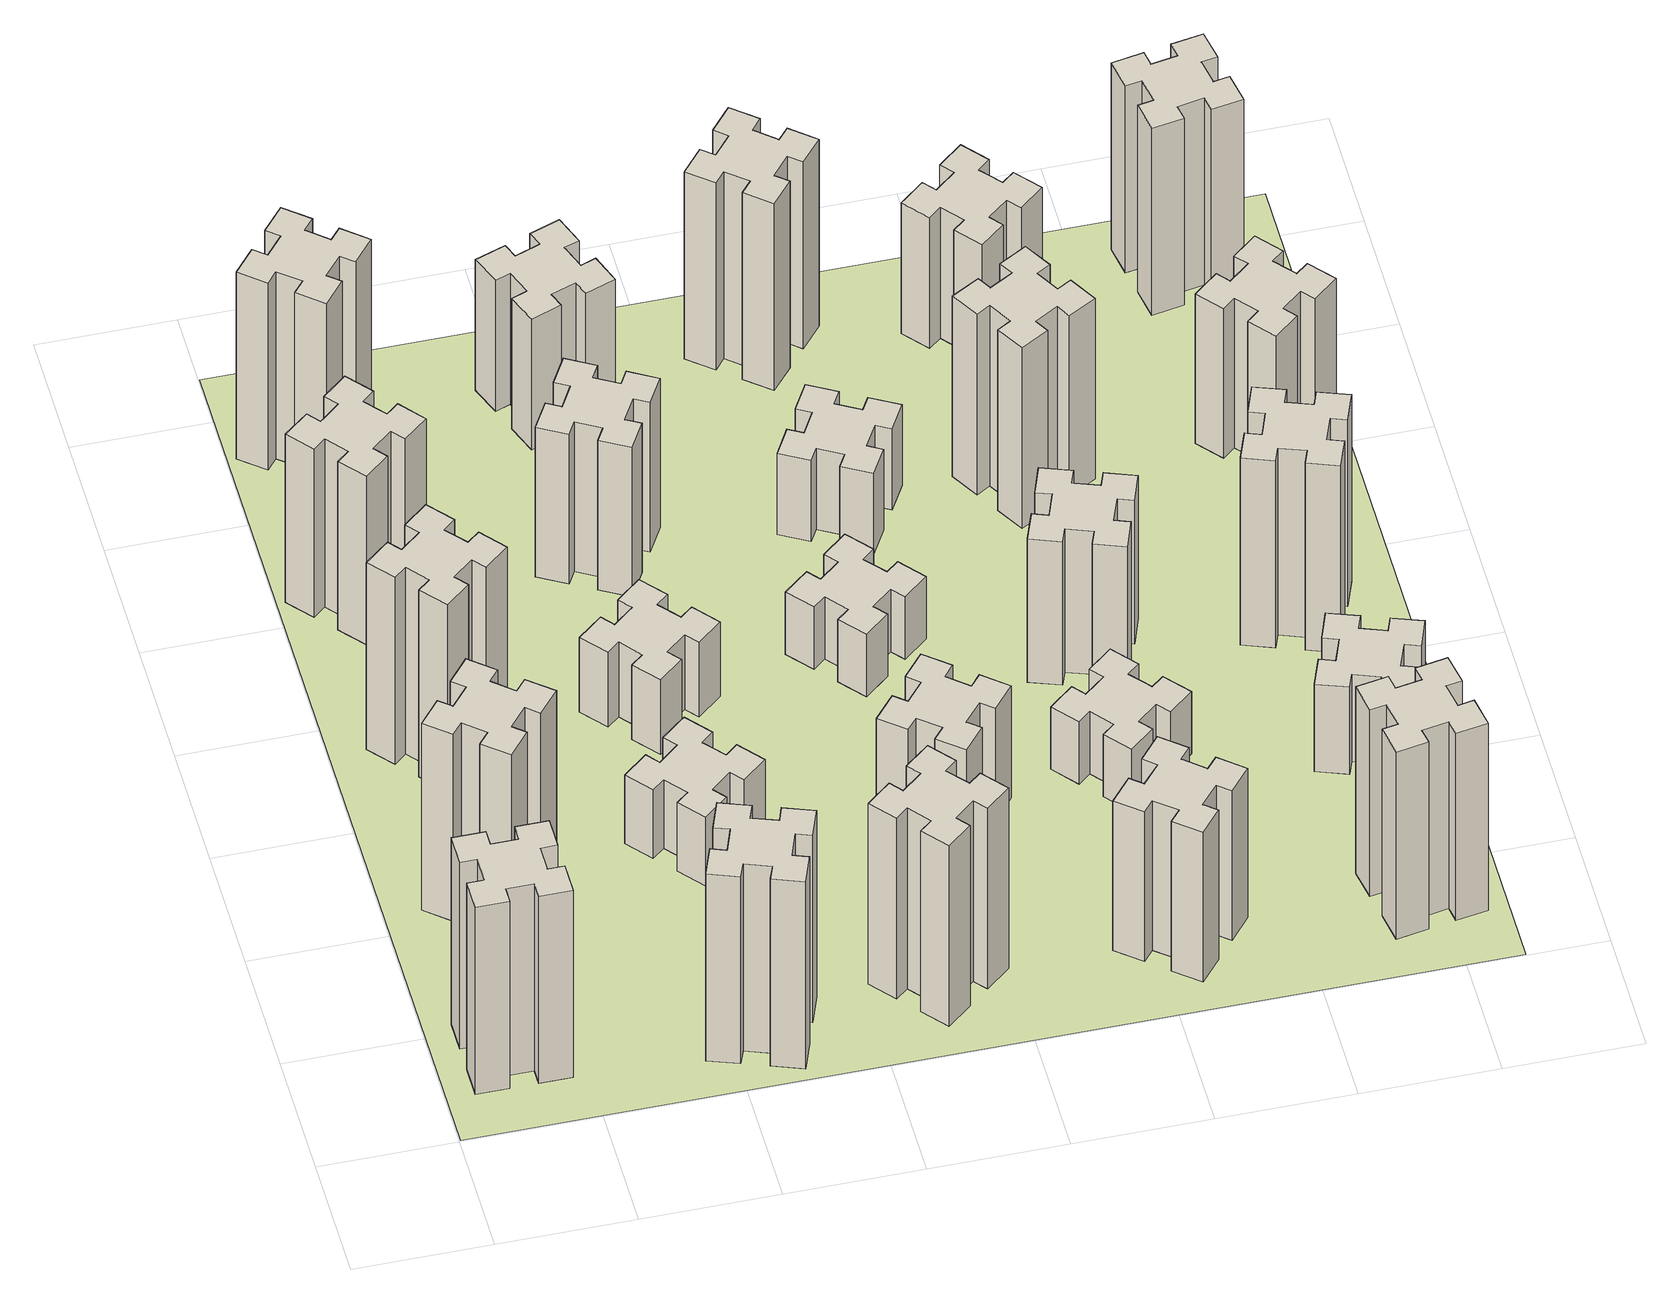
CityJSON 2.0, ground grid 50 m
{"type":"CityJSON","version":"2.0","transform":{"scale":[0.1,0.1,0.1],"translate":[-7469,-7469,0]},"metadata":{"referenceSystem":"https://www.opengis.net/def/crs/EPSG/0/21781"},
"CityObjects":{
"building1":{"type":"Building","attributes":{"class":"1000","function":"1000","usage":"1000","yearOfConstruction":2016,"roofType":"1000","measuredHeight":90,"storeysAboveGround":30,"storeysBelowGround":0},"geometry":[{"type":"Solid","lod":"1","boundaries":[[[[0,1,2,3,4,5,6,7,8,9,10,11,12,13,14,15,16,17,18,19]],[[17,16,20,21]],[[16,15,22,20]],[[15,14,23,22]],[[14,13,24,23]],[[13,12,25,24]],[[12,11,26,25]],[[11,10,27,26]],[[10,9,28,27]],[[9,8,29,28]],[[8,7,30,29]],[[7,6,31,30]],[[6,5,32,31]],[[5,4,33,32]],[[4,3,34,33]],[[3,2,35,34]],[[2,1,36,35]],[[1,0,37,36]],[[0,19,38,37]],[[19,18,39,38]],[[18,17,21,39]],[[24,25,26,27,28,29,30,31,32,33,34,35,36,37,38,39,21,20,22,23]]]]}]},
"building2":{"type":"Building","attributes":{"class":"1000","function":"1000","usage":"1000","yearOfConstruction":2016,"roofType":"1000","measuredHeight":90,"storeysAboveGround":30,"storeysBelowGround":0},"geometry":[{"type":"Solid","lod":"1","boundaries":[[[[40,41,42,43,44,45,46,47,48,49,50,51,52,53,54,55,56,57,58,59]],[[57,56,60,61]],[[56,55,62,60]],[[55,54,63,62]],[[54,53,64,63]],[[53,52,65,64]],[[52,51,66,65]],[[51,50,67,66]],[[50,49,68,67]],[[49,48,69,68]],[[48,47,70,69]],[[47,46,71,70]],[[46,45,72,71]],[[45,44,73,72]],[[44,43,74,73]],[[43,42,75,74]],[[42,41,76,75]],[[41,40,77,76]],[[40,59,78,77]],[[59,58,79,78]],[[58,57,61,79]],[[64,65,66,67,68,69,70,71,72,73,74,75,76,77,78,79,61,60,62,63]]]]}]},
"building3":{"type":"Building","attributes":{"class":"1000","function":"1000","usage":"1000","yearOfConstruction":2016,"roofType":"1000","measuredHeight":90,"storeysAboveGround":30,"storeysBelowGround":0},"geometry":[{"type":"Solid","lod":"1","boundaries":[[[[80,81,82,83,84,85,86,87,88,89,90,91,92,93,94,95,96,97,98,99]],[[97,96,100,101]],[[96,95,102,100]],[[95,94,103,102]],[[94,93,104,103]],[[93,92,105,104]],[[92,91,106,105]],[[91,90,107,106]],[[90,89,108,107]],[[89,88,109,108]],[[88,87,110,109]],[[87,86,111,110]],[[86,85,112,111]],[[85,84,113,112]],[[84,83,114,113]],[[83,82,115,114]],[[82,81,116,115]],[[81,80,117,116]],[[80,99,118,117]],[[99,98,119,118]],[[98,97,101,119]],[[104,105,106,107,108,109,110,111,112,113,114,115,116,117,118,119,101,100,102,103]]]]}]},
"building4":{"type":"Building","attributes":{"class":"1000","function":"1000","usage":"1000","yearOfConstruction":2016,"roofType":"1000","measuredHeight":81,"storeysAboveGround":30,"storeysBelowGround":0},"geometry":[{"type":"Solid","lod":"1","boundaries":[[[[120,121,122,123,124,125,126,127,128,129,130,131,132,133,134,135,136,137,138,139]],[[137,136,140,141]],[[136,135,142,140]],[[135,134,143,142]],[[134,133,144,143]],[[133,132,145,144]],[[132,131,146,145]],[[131,130,147,146]],[[130,129,148,147]],[[129,128,149,148]],[[128,127,150,149]],[[127,126,151,150]],[[126,125,152,151]],[[125,124,153,152]],[[124,123,154,153]],[[123,122,155,154]],[[122,121,156,155]],[[121,120,157,156]],[[120,139,158,157]],[[139,138,159,158]],[[138,137,141,159]],[[144,145,146,147,148,149,150,151,152,153,154,155,156,157,158,159,141,140,142,143]]]]}]},
"building5":{"type":"Building","attributes":{"class":"1000","function":"1000","usage":"1000","yearOfConstruction":2016,"roofType":"1000","measuredHeight":90,"storeysAboveGround":30,"storeysBelowGround":0},"geometry":[{"type":"Solid","lod":"1","boundaries":[[[[160,161,162,163,164,165,166,167,168,169,170,171,172,173,174,175,176,177,178,179]],[[177,176,180,181]],[[176,175,182,180]],[[175,174,183,182]],[[174,173,184,183]],[[173,172,185,184]],[[172,171,186,185]],[[171,170,187,186]],[[170,169,188,187]],[[169,168,189,188]],[[168,167,190,189]],[[167,166,191,190]],[[166,165,192,191]],[[165,164,193,192]],[[164,163,194,193]],[[163,162,195,194]],[[162,161,196,195]],[[161,160,197,196]],[[160,179,198,197]],[[179,178,199,198]],[[178,177,181,199]],[[184,185,186,187,188,189,190,191,192,193,194,195,196,197,198,199,181,180,182,183]]]]}]},
"building6":{"type":"Building","attributes":{"class":"1000","function":"1000","usage":"1000","yearOfConstruction":2016,"roofType":"1000","measuredHeight":90,"storeysAboveGround":30,"storeysBelowGround":0},"geometry":[{"type":"Solid","lod":"1","boundaries":[[[[200,201,202,203,204,205,206,207,208,209,210,211,212,213,214,215,216,217,218,219]],[[217,216,220,221]],[[216,215,222,220]],[[215,214,223,222]],[[214,213,224,223]],[[213,212,225,224]],[[212,211,226,225]],[[211,210,227,226]],[[210,209,228,227]],[[209,208,229,228]],[[208,207,230,229]],[[207,206,231,230]],[[206,205,232,231]],[[205,204,233,232]],[[204,203,234,233]],[[203,202,235,234]],[[202,201,236,235]],[[201,200,237,236]],[[200,219,238,237]],[[219,218,239,238]],[[218,217,221,239]],[[224,225,226,227,228,229,230,231,232,233,234,235,236,237,238,239,221,220,222,223]]]]}]},
"building7":{"type":"Building","attributes":{"class":"1000","function":"1000","usage":"1000","yearOfConstruction":2016,"roofType":"1000","measuredHeight":33,"storeysAboveGround":30,"storeysBelowGround":0},"geometry":[{"type":"Solid","lod":"1","boundaries":[[[[240,241,242,243,244,245,246,247,248,249,250,251,252,253,254,255,256,257,258,259]],[[257,256,260,261]],[[256,255,262,260]],[[255,254,263,262]],[[254,253,264,263]],[[253,252,265,264]],[[252,251,266,265]],[[251,250,267,266]],[[250,249,268,267]],[[249,248,269,268]],[[248,247,270,269]],[[247,246,271,270]],[[246,245,272,271]],[[245,244,273,272]],[[244,243,274,273]],[[243,242,275,274]],[[242,241,276,275]],[[241,240,277,276]],[[240,259,278,277]],[[259,258,279,278]],[[258,257,261,279]],[[264,265,266,267,268,269,270,271,272,273,274,275,276,277,278,279,261,260,262,263]]]]}]},
"building8":{"type":"Building","attributes":{"class":"1000","function":"1000","usage":"1000","yearOfConstruction":2016,"roofType":"1000","measuredHeight":36,"storeysAboveGround":30,"storeysBelowGround":0},"geometry":[{"type":"Solid","lod":"1","boundaries":[[[[280,281,282,283,284,285,286,287,288,289,290,291,292,293,294,295,296,297,298,299]],[[297,296,300,301]],[[296,295,302,300]],[[295,294,303,302]],[[294,293,304,303]],[[293,292,305,304]],[[292,291,306,305]],[[291,290,307,306]],[[290,289,308,307]],[[289,288,309,308]],[[288,287,310,309]],[[287,286,311,310]],[[286,285,312,311]],[[285,284,313,312]],[[284,283,314,313]],[[283,282,315,314]],[[282,281,316,315]],[[281,280,317,316]],[[280,299,318,317]],[[299,298,319,318]],[[298,297,301,319]],[[304,305,306,307,308,309,310,311,312,313,314,315,316,317,318,319,301,300,302,303]]]]}]},
"building9":{"type":"Building","attributes":{"class":"1000","function":"1000","usage":"1000","yearOfConstruction":2016,"roofType":"1000","measuredHeight":87,"storeysAboveGround":30,"storeysBelowGround":0},"geometry":[{"type":"Solid","lod":"1","boundaries":[[[[320,321,322,323,324,325,326,327,328,329,330,331,332,333,334,335,336,337,338,339]],[[337,336,340,341]],[[336,335,342,340]],[[335,334,343,342]],[[334,333,344,343]],[[333,332,345,344]],[[332,331,346,345]],[[331,330,347,346]],[[330,329,348,347]],[[329,328,349,348]],[[328,327,350,349]],[[327,326,351,350]],[[326,325,352,351]],[[325,324,353,352]],[[324,323,354,353]],[[323,322,355,354]],[[322,321,356,355]],[[321,320,357,356]],[[320,339,358,357]],[[339,338,359,358]],[[338,337,341,359]],[[344,345,346,347,348,349,350,351,352,353,354,355,356,357,358,359,341,340,342,343]]]]}]},
"building10":{"type":"Building","attributes":{"class":"1000","function":"1000","usage":"1000","yearOfConstruction":2016,"roofType":"1000","measuredHeight":72,"storeysAboveGround":30,"storeysBelowGround":0},"geometry":[{"type":"Solid","lod":"1","boundaries":[[[[360,361,362,363,364,365,366,367,368,369,370,371,372,373,374,375,376,377,378,379]],[[377,376,380,381]],[[376,375,382,380]],[[375,374,383,382]],[[374,373,384,383]],[[373,372,385,384]],[[372,371,386,385]],[[371,370,387,386]],[[370,369,388,387]],[[369,368,389,388]],[[368,367,390,389]],[[367,366,391,390]],[[366,365,392,391]],[[365,364,393,392]],[[364,363,394,393]],[[363,362,395,394]],[[362,361,396,395]],[[361,360,397,396]],[[360,379,398,397]],[[379,378,399,398]],[[378,377,381,399]],[[384,385,386,387,388,389,390,391,392,393,394,395,396,397,398,399,381,380,382,383]]]]}]},
"building11":{"type":"Building","attributes":{"class":"1000","function":"1000","usage":"1000","yearOfConstruction":2016,"roofType":"1000","measuredHeight":63,"storeysAboveGround":30,"storeysBelowGround":0},"geometry":[{"type":"Solid","lod":"1","boundaries":[[[[400,401,402,403,404,405,406,407,408,409,410,411,412,413,414,415,416,417,418,419]],[[417,416,420,421]],[[416,415,422,420]],[[415,414,423,422]],[[414,413,424,423]],[[413,412,425,424]],[[412,411,426,425]],[[411,410,427,426]],[[410,409,428,427]],[[409,408,429,428]],[[408,407,430,429]],[[407,406,431,430]],[[406,405,432,431]],[[405,404,433,432]],[[404,403,434,433]],[[403,402,435,434]],[[402,401,436,435]],[[401,400,437,436]],[[400,419,438,437]],[[419,418,439,438]],[[418,417,421,439]],[[424,425,426,427,428,429,430,431,432,433,434,435,436,437,438,439,421,420,422,423]]]]}]},
"building12":{"type":"Building","attributes":{"class":"1000","function":"1000","usage":"1000","yearOfConstruction":2016,"roofType":"1000","measuredHeight":54,"storeysAboveGround":30,"storeysBelowGround":0},"geometry":[{"type":"Solid","lod":"1","boundaries":[[[[440,441,442,443,444,445,446,447,448,449,450,451,452,453,454,455,456,457,458,459]],[[457,456,460,461]],[[456,455,462,460]],[[455,454,463,462]],[[454,453,464,463]],[[453,452,465,464]],[[452,451,466,465]],[[451,450,467,466]],[[450,449,468,467]],[[449,448,469,468]],[[448,447,470,469]],[[447,446,471,470]],[[446,445,472,471]],[[445,444,473,472]],[[444,443,474,473]],[[443,442,475,474]],[[442,441,476,475]],[[441,440,477,476]],[[440,459,478,477]],[[459,458,479,478]],[[458,457,461,479]],[[464,465,466,467,468,469,470,471,472,473,474,475,476,477,478,479,461,460,462,463]]]]}]},
"building13":{"type":"Building","attributes":{"class":"1000","function":"1000","usage":"1000","yearOfConstruction":2016,"roofType":"1000","measuredHeight":30,"storeysAboveGround":30,"storeysBelowGround":0},"geometry":[{"type":"Solid","lod":"1","boundaries":[[[[480,481,482,483,484,485,486,487,488,489,490,491,492,493,494,495,496,497,498,499]],[[497,496,500,501]],[[496,495,502,500]],[[495,494,503,502]],[[494,493,504,503]],[[493,492,505,504]],[[492,491,506,505]],[[491,490,507,506]],[[490,489,508,507]],[[489,488,509,508]],[[488,487,510,509]],[[487,486,511,510]],[[486,485,512,511]],[[485,484,513,512]],[[484,483,514,513]],[[483,482,515,514]],[[482,481,516,515]],[[481,480,517,516]],[[480,499,518,517]],[[499,498,519,518]],[[498,497,501,519]],[[504,505,506,507,508,509,510,511,512,513,514,515,516,517,518,519,501,500,502,503]]]]}]},
"building14":{"type":"Building","attributes":{"class":"1000","function":"1000","usage":"1000","yearOfConstruction":2016,"roofType":"1000","measuredHeight":72,"storeysAboveGround":30,"storeysBelowGround":0},"geometry":[{"type":"Solid","lod":"1","boundaries":[[[[520,521,522,523,524,525,526,527,528,529,530,531,532,533,534,535,536,537,538,539]],[[537,536,540,541]],[[536,535,542,540]],[[535,534,543,542]],[[534,533,544,543]],[[533,532,545,544]],[[532,531,546,545]],[[531,530,547,546]],[[530,529,548,547]],[[529,528,549,548]],[[528,527,550,549]],[[527,526,551,550]],[[526,525,552,551]],[[525,524,553,552]],[[524,523,554,553]],[[523,522,555,554]],[[522,521,556,555]],[[521,520,557,556]],[[520,539,558,557]],[[539,538,559,558]],[[538,537,541,559]],[[544,545,546,547,548,549,550,551,552,553,554,555,556,557,558,559,541,540,542,543]]]]}]},
"building15":{"type":"Building","attributes":{"class":"1000","function":"1000","usage":"1000","yearOfConstruction":2016,"roofType":"1000","measuredHeight":39,"storeysAboveGround":30,"storeysBelowGround":0},"geometry":[{"type":"Solid","lod":"1","boundaries":[[[[560,561,562,563,564,565,566,567,568,569,570,571,572,573,574,575,576,577,578,579]],[[577,576,580,581]],[[576,575,582,580]],[[575,574,583,582]],[[574,573,584,583]],[[573,572,585,584]],[[572,571,586,585]],[[571,570,587,586]],[[570,569,588,587]],[[569,568,589,588]],[[568,567,590,589]],[[567,566,591,590]],[[566,565,592,591]],[[565,564,593,592]],[[564,563,594,593]],[[563,562,595,594]],[[562,561,596,595]],[[561,560,597,596]],[[560,579,598,597]],[[579,578,599,598]],[[578,577,581,599]],[[584,585,586,587,588,589,590,591,592,593,594,595,596,597,598,599,581,580,582,583]]]]}]},
"building16":{"type":"Building","attributes":{"class":"1000","function":"1000","usage":"1000","yearOfConstruction":2016,"roofType":"1000","measuredHeight":90,"storeysAboveGround":30,"storeysBelowGround":0},"geometry":[{"type":"Solid","lod":"1","boundaries":[[[[600,601,602,603,604,605,606,607,608,609,610,611,612,613,614,615,616,617,618,619]],[[617,616,620,621]],[[616,615,622,620]],[[615,614,623,622]],[[614,613,624,623]],[[613,612,625,624]],[[612,611,626,625]],[[611,610,627,626]],[[610,609,628,627]],[[609,608,629,628]],[[608,607,630,629]],[[607,606,631,630]],[[606,605,632,631]],[[605,604,633,632]],[[604,603,634,633]],[[603,602,635,634]],[[602,601,636,635]],[[601,600,637,636]],[[600,619,638,637]],[[619,618,639,638]],[[618,617,621,639]],[[624,625,626,627,628,629,630,631,632,633,634,635,636,637,638,639,621,620,622,623]]]]}]},
"building17":{"type":"Building","attributes":{"class":"1000","function":"1000","usage":"1000","yearOfConstruction":2016,"roofType":"1000","measuredHeight":30,"storeysAboveGround":30,"storeysBelowGround":0},"geometry":[{"type":"Solid","lod":"1","boundaries":[[[[640,641,642,643,644,645,646,647,648,649,650,651,652,653,654,655,656,657,658,659]],[[657,656,660,661]],[[656,655,662,660]],[[655,654,663,662]],[[654,653,664,663]],[[653,652,665,664]],[[652,651,666,665]],[[651,650,667,666]],[[650,649,668,667]],[[649,648,669,668]],[[648,647,670,669]],[[647,646,671,670]],[[646,645,672,671]],[[645,644,673,672]],[[644,643,674,673]],[[643,642,675,674]],[[642,641,676,675]],[[641,640,677,676]],[[640,659,678,677]],[[659,658,679,678]],[[658,657,661,679]],[[664,665,666,667,668,669,670,671,672,673,674,675,676,677,678,679,661,660,662,663]]]]}]},
"building18":{"type":"Building","attributes":{"class":"1000","function":"1000","usage":"1000","yearOfConstruction":2016,"roofType":"1000","measuredHeight":69,"storeysAboveGround":30,"storeysBelowGround":0},"geometry":[{"type":"Solid","lod":"1","boundaries":[[[[680,681,682,683,684,685,686,687,688,689,690,691,692,693,694,695,696,697,698,699]],[[697,696,700,701]],[[696,695,702,700]],[[695,694,703,702]],[[694,693,704,703]],[[693,692,705,704]],[[692,691,706,705]],[[691,690,707,706]],[[690,689,708,707]],[[689,688,709,708]],[[688,687,710,709]],[[687,686,711,710]],[[686,685,712,711]],[[685,684,713,712]],[[684,683,714,713]],[[683,682,715,714]],[[682,681,716,715]],[[681,680,717,716]],[[680,699,718,717]],[[699,698,719,718]],[[698,697,701,719]],[[704,705,706,707,708,709,710,711,712,713,714,715,716,717,718,719,701,700,702,703]]]]}]},
"building19":{"type":"Building","attributes":{"class":"1000","function":"1000","usage":"1000","yearOfConstruction":2016,"roofType":"1000","measuredHeight":87,"storeysAboveGround":30,"storeysBelowGround":0},"geometry":[{"type":"Solid","lod":"1","boundaries":[[[[720,721,722,723,724,725,726,727,728,729,730,731,732,733,734,735,736,737,738,739]],[[737,736,740,741]],[[736,735,742,740]],[[735,734,743,742]],[[734,733,744,743]],[[733,732,745,744]],[[732,731,746,745]],[[731,730,747,746]],[[730,729,748,747]],[[729,728,749,748]],[[728,727,750,749]],[[727,726,751,750]],[[726,725,752,751]],[[725,724,753,752]],[[724,723,754,753]],[[723,722,755,754]],[[722,721,756,755]],[[721,720,757,756]],[[720,739,758,757]],[[739,738,759,758]],[[738,737,741,759]],[[744,745,746,747,748,749,750,751,752,753,754,755,756,757,758,759,741,740,742,743]]]]}]},
"building20":{"type":"Building","attributes":{"class":"1000","function":"1000","usage":"1000","yearOfConstruction":2016,"roofType":"1000","measuredHeight":90,"storeysAboveGround":30,"storeysBelowGround":0},"geometry":[{"type":"Solid","lod":"1","boundaries":[[[[760,761,762,763,764,765,766,767,768,769,770,771,772,773,774,775,776,777,778,779]],[[777,776,780,781]],[[776,775,782,780]],[[775,774,783,782]],[[774,773,784,783]],[[773,772,785,784]],[[772,771,786,785]],[[771,770,787,786]],[[770,769,788,787]],[[769,768,789,788]],[[768,767,790,789]],[[767,766,791,790]],[[766,765,792,791]],[[765,764,793,792]],[[764,763,794,793]],[[763,762,795,794]],[[762,761,796,795]],[[761,760,797,796]],[[760,779,798,797]],[[779,778,799,798]],[[778,777,781,799]],[[784,785,786,787,788,789,790,791,792,793,794,795,796,797,798,799,781,780,782,783]]]]}]},
"building21":{"type":"Building","attributes":{"class":"1000","function":"1000","usage":"1000","yearOfConstruction":2016,"roofType":"1000","measuredHeight":63,"storeysAboveGround":30,"storeysBelowGround":0},"geometry":[{"type":"Solid","lod":"1","boundaries":[[[[800,801,802,803,804,805,806,807,808,809,810,811,812,813,814,815,816,817,818,819]],[[817,816,820,821]],[[816,815,822,820]],[[815,814,823,822]],[[814,813,824,823]],[[813,812,825,824]],[[812,811,826,825]],[[811,810,827,826]],[[810,809,828,827]],[[809,808,829,828]],[[808,807,830,829]],[[807,806,831,830]],[[806,805,832,831]],[[805,804,833,832]],[[804,803,834,833]],[[803,802,835,834]],[[802,801,836,835]],[[801,800,837,836]],[[800,819,838,837]],[[819,818,839,838]],[[818,817,821,839]],[[824,825,826,827,828,829,830,831,832,833,834,835,836,837,838,839,821,820,822,823]]]]}]},
"building22":{"type":"Building","attributes":{"class":"1000","function":"1000","usage":"1000","yearOfConstruction":2016,"roofType":"1000","measuredHeight":42,"storeysAboveGround":30,"storeysBelowGround":0},"geometry":[{"type":"Solid","lod":"1","boundaries":[[[[840,841,842,843,844,845,846,847,848,849,850,851,852,853,854,855,856,857,858,859]],[[857,856,860,861]],[[856,855,862,860]],[[855,854,863,862]],[[854,853,864,863]],[[853,852,865,864]],[[852,851,866,865]],[[851,850,867,866]],[[850,849,868,867]],[[849,848,869,868]],[[848,847,870,869]],[[847,846,871,870]],[[846,845,872,871]],[[845,844,873,872]],[[844,843,874,873]],[[843,842,875,874]],[[842,841,876,875]],[[841,840,877,876]],[[840,859,878,877]],[[859,858,879,878]],[[858,857,861,879]],[[864,865,866,867,868,869,870,871,872,873,874,875,876,877,878,879,861,860,862,863]]]]}]},
"building23":{"type":"Building","attributes":{"class":"1000","function":"1000","usage":"1000","yearOfConstruction":2016,"roofType":"1000","measuredHeight":90,"storeysAboveGround":30,"storeysBelowGround":0},"geometry":[{"type":"Solid","lod":"1","boundaries":[[[[880,881,882,883,884,885,886,887,888,889,890,891,892,893,894,895,896,897,898,899]],[[897,896,900,901]],[[896,895,902,900]],[[895,894,903,902]],[[894,893,904,903]],[[893,892,905,904]],[[892,891,906,905]],[[891,890,907,906]],[[890,889,908,907]],[[889,888,909,908]],[[888,887,910,909]],[[887,886,911,910]],[[886,885,912,911]],[[885,884,913,912]],[[884,883,914,913]],[[883,882,915,914]],[[882,881,916,915]],[[881,880,917,916]],[[880,899,918,917]],[[899,898,919,918]],[[898,897,901,919]],[[904,905,906,907,908,909,910,911,912,913,914,915,916,917,918,919,901,900,902,903]]]]}]},
"building24":{"type":"Building","attributes":{"class":"1000","function":"1000","usage":"1000","yearOfConstruction":2016,"roofType":"1000","measuredHeight":72,"storeysAboveGround":30,"storeysBelowGround":0},"geometry":[{"type":"Solid","lod":"1","boundaries":[[[[920,921,922,923,924,925,926,927,928,929,930,931,932,933,934,935,936,937,938,939]],[[937,936,940,941]],[[936,935,942,940]],[[935,934,943,942]],[[934,933,944,943]],[[933,932,945,944]],[[932,931,946,945]],[[931,930,947,946]],[[930,929,948,947]],[[929,928,949,948]],[[928,927,950,949]],[[927,926,951,950]],[[926,925,952,951]],[[925,924,953,952]],[[924,923,954,953]],[[923,922,955,954]],[[922,921,956,955]],[[921,920,957,956]],[[920,939,958,957]],[[939,938,959,958]],[[938,937,941,959]],[[944,945,946,947,948,949,950,951,952,953,954,955,956,957,958,959,941,940,942,943]]]]}]},
"building25":{"type":"Building","attributes":{"class":"1000","function":"1000","usage":"1000","yearOfConstruction":2016,"roofType":"1000","measuredHeight":90,"storeysAboveGround":30,"storeysBelowGround":0},"geometry":[{"type":"Solid","lod":"1","boundaries":[[[[960,961,962,963,964,965,966,967,968,969,970,971,972,973,974,975,976,977,978,979]],[[977,976,980,981]],[[976,975,982,980]],[[975,974,983,982]],[[974,973,984,983]],[[973,972,985,984]],[[972,971,986,985]],[[971,970,987,986]],[[970,969,988,987]],[[969,968,989,988]],[[968,967,990,989]],[[967,966,991,990]],[[966,965,992,991]],[[965,964,993,992]],[[964,963,994,993]],[[963,962,995,994]],[[962,961,996,995]],[[961,960,997,996]],[[960,979,998,997]],[[979,978,999,998]],[[978,977,981,999]],[[984,985,986,987,988,989,990,991,992,993,994,995,996,997,998,999,981,980,982,983]]]]}]},
"landuse1":{"type":"LandUse","attributes":{"name":"plot1","function":"1010"},"geometry":[{"type":"MultiSurface","lod":"1","boundaries":[[[1000,1001,1002,1003]]]}]}
},
"vertices":[
[165,425,0],[165,325,0],[105,325,0],[105,205,0],[225,205,0],[225,265,0],[325,265,0],[325,205,0],[445,205,0],[445,325,0],[385,325,0],[385,425,0],[445,425,0],[445,545,0],[325,545,0],[325,485,0],[225,485,0],[225,545,0],[105,545,0],[105,425,0],[225,485,900],[225,545,900],[325,485,900],[325,545,900],[445,545,900],[445,425,900],[385,425,900],[385,325,900],[445,325,900],[445,205,900],[325,205,900],[325,265,900],[225,265,900],[225,205,900],[105,205,900],[105,325,900],[165,325,900],[165,425,900],[105,425,900],[105,545,900],
[484,1167,0],[408,1232,0],[446,1278,0],[354,1355,0],[277,1263,0],[323,1224,0],[259,1148,0],[213,1186,0],[136,1094,0],[228,1017,0],[266,1063,0],[343,999,0],[304,953,0],[396,876,0],[473,968,0],[427,1006,0],[492,1083,0],[538,1044,0],[615,1136,0],[523,1213,0],[492,1083,900],[538,1044,900],[427,1006,900],[473,968,900],[396,876,900],[304,953,900],[343,999,900],[266,1063,900],[228,1017,900],[136,1094,900],[213,1186,900],[259,1148,900],[323,1224,900],[277,1263,900],[354,1355,900],[446,1278,900],[408,1232,900],[484,1167,900],[523,1213,900],[615,1136,900],
[492,1888,0],[427,1964,0],[473,2003,0],[396,2095,0],[304,2018,0],[343,1972,0],[266,1907,0],[228,1953,0],[136,1876,0],[213,1784,0],[259,1823,0],[323,1746,0],[277,1708,0],[354,1616,0],[446,1693,0],[408,1739,0],[484,1803,0],[523,1757,0],[615,1834,0],[538,1926,0],[484,1803,900],[523,1757,900],[408,1739,900],[446,1693,900],[354,1616,900],[277,1708,900],[323,1746,900],[259,1823,900],[213,1784,900],[136,1876,900],[228,1953,900],[266,1907,900],[343,1972,900],[304,2018,900],[396,2095,900],[473,2003,900],[427,1964,900],[492,1888,900],[538,1926,900],[615,1834,900],
[243,2712,0],[166,2647,0],[128,2693,0],[36,2616,0],[113,2524,0],[159,2563,0],[223,2486,0],[177,2448,0],[254,2356,0],[346,2433,0],[308,2479,0],[384,2543,0],[423,2497,0],[515,2574,0],[438,2666,0],[392,2628,0],[327,2704,0],[373,2743,0],[296,2835,0],[204,2758,0],[327,2704,810],[373,2743,810],[392,2628,810],[438,2666,810],[515,2574,810],[423,2497,810],[384,2543,810],[308,2479,810],[346,2433,810],[254,2356,810],[177,2448,810],[223,2486,810],[159,2563,810],[113,2524,810],[36,2616,810],[128,2693,810],[166,2647,810],[243,2712,810],[204,2758,810],[296,2835,810],
[1029,360,0],[995,266,0],[939,287,0],[897,174,0],[1010,133,0],[1031,189,0],[1125,155,0],[1104,99,0],[1217,57,0],[1258,170,0],[1202,191,0],[1236,285,0],[1292,264,0],[1333,377,0],[1220,418,0],[1200,362,0],[1106,396,0],[1127,452,0],[1014,493,0],[973,380,0],[1106,396,900],[1127,452,900],[1200,362,900],[1220,418,900],[1333,377,900],[1292,264,900],[1236,285,900],[1202,191,900],[1258,170,900],[1217,57,900],[1104,99,900],[1125,155,900],[1031,189,900],[1010,133,900],[897,174,900],[939,287,900],[995,266,900],[1029,360,900],[973,380,900],[1014,493,900],
[384,3387,0],[308,3452,0],[346,3498,0],[254,3575,0],[177,3483,0],[223,3444,0],[159,3368,0],[113,3406,0],[36,3314,0],[128,3237,0],[166,3283,0],[243,3219,0],[204,3173,0],[296,3096,0],[373,3188,0],[327,3226,0],[392,3303,0],[438,3264,0],[515,3356,0],[423,3433,0],[392,3303,900],[438,3264,900],[327,3226,900],[373,3188,900],[296,3096,900],[204,3173,900],[243,3219,900],[166,3283,900],[128,3237,900],[36,3314,900],[113,3406,900],[159,3368,900],[223,3444,900],[177,3483,900],[254,3575,900],[346,3498,900],[308,3452,900],[384,3387,900],[423,3433,900],[515,3356,900],
[1083,1332,0],[1006,1267,0],[968,1313,0],[876,1236,0],[953,1144,0],[999,1183,0],[1063,1106,0],[1017,1068,0],[1094,976,0],[1186,1053,0],[1148,1099,0],[1224,1163,0],[1263,1117,0],[1355,1194,0],[1278,1286,0],[1232,1248,0],[1167,1324,0],[1213,1363,0],[1136,1455,0],[1044,1378,0],[1167,1324,330],[1213,1363,330],[1232,1248,330],[1278,1286,330],[1355,1194,330],[1263,1117,330],[1224,1163,330],[1148,1099,330],[1186,1053,330],[1094,976,330],[1017,1068,330],[1063,1106,330],[999,1183,330],[953,1144,330],[876,1236,330],[968,1313,330],[1006,1267,330],[1083,1332,330],[1044,1378,330],[1136,1455,330],
[1083,1972,0],[1006,1907,0],[968,1953,0],[876,1876,0],[953,1784,0],[999,1823,0],[1063,1746,0],[1017,1708,0],[1094,1616,0],[1186,1693,0],[1148,1739,0],[1224,1803,0],[1263,1757,0],[1355,1834,0],[1278,1926,0],[1232,1888,0],[1167,1964,0],[1213,2003,0],[1136,2095,0],[1044,2018,0],[1167,1964,360],[1213,2003,360],[1232,1888,360],[1278,1926,360],[1355,1834,360],[1263,1757,360],[1224,1803,360],[1148,1739,360],[1186,1693,360],[1094,1616,360],[1017,1708,360],[1063,1746,360],[999,1823,360],[953,1784,360],[876,1876,360],[968,1953,360],[1006,1907,360],[1083,1972,360],[1044,2018,360],[1136,2095,360],
[1639,343,0],[1703,266,0],[1657,228,0],[1734,136,0],[1826,213,0],[1788,259,0],[1864,323,0],[1903,277,0],[1995,354,0],[1918,446,0],[1872,408,0],[1807,484,0],[1853,523,0],[1776,615,0],[1684,538,0],[1723,492,0],[1646,427,0],[1608,473,0],[1516,396,0],[1593,304,0],[1646,427,870],[1608,473,870],[1723,492,870],[1684,538,870],[1776,615,870],[1853,523,870],[1807,484,870],[1872,408,870],[1918,446,870],[1995,354,870],[1903,277,870],[1864,323,870],[1788,259,870],[1826,213,870],[1734,136,870],[1657,228,870],[1703,266,870],[1639,343,870],[1593,304,870],[1516,396,870],
[1214,2666,0],[1127,2716,0],[1157,2768,0],[1053,2828,0],[993,2724,0],[1045,2694,0],[995,2607,0],[943,2637,0],[883,2533,0],[987,2473,0],[1017,2525,0],[1104,2475,0],[1074,2423,0],[1178,2363,0],[1238,2467,0],[1186,2497,0],[1236,2584,0],[1288,2554,0],[1348,2658,0],[1244,2718,0],[1236,2584,720],[1288,2554,720],[1186,2497,720],[1238,2467,720],[1178,2363,720],[1074,2423,720],[1104,2475,720],[1017,2525,720],[987,2473,720],[883,2533,720],[943,2637,720],[995,2607,720],[1045,2694,720],[993,2724,720],[1053,2828,720],[1157,2768,720],[1127,2716,720],[1214,2666,720],[1244,2718,720],[1348,2658,720],
[1125,3456,0],[1031,3422,0],[1010,3478,0],[897,3437,0],[939,3324,0],[995,3345,0],[1029,3251,0],[973,3230,0],[1014,3117,0],[1127,3159,0],[1106,3215,0],[1200,3249,0],[1220,3193,0],[1333,3234,0],[1292,3347,0],[1236,3326,0],[1202,3420,0],[1258,3440,0],[1217,3553,0],[1104,3512,0],[1202,3420,630],[1258,3440,630],[1236,3326,630],[1292,3347,630],[1333,3234,630],[1220,3193,630],[1200,3249,630],[1106,3215,630],[1127,3159,630],[1014,3117,630],[973,3230,630],[1029,3251,630],[995,3345,630],[939,3324,630],[897,3437,630],[1010,3478,630],[1031,3422,630],[1125,3456,630],[1104,3512,630],[1217,3553,630],
[1846,1063,0],[1923,999,0],[1884,953,0],[1976,876,0],[2053,968,0],[2007,1006,0],[2072,1083,0],[2118,1044,0],[2195,1136,0],[2103,1213,0],[2064,1167,0],[1988,1232,0],[2026,1278,0],[1934,1355,0],[1857,1263,0],[1903,1224,0],[1839,1148,0],[1793,1186,0],[1716,1094,0],[1808,1017,0],[1839,1148,540],[1793,1186,540],[1903,1224,540],[1857,1263,540],[1934,1355,540],[2026,1278,540],[1988,1232,540],[2064,1167,540],[2103,1213,540],[2195,1136,540],[2118,1044,540],[2072,1083,540],[2007,1006,540],[2053,968,540],[1976,876,540],[1884,953,540],[1923,999,540],[1846,1063,540],[1808,1017,540],[1716,1094,540],
[1972,1988,0],[1907,2064,0],[1953,2103,0],[1876,2195,0],[1784,2118,0],[1823,2072,0],[1746,2007,0],[1708,2053,0],[1616,1976,0],[1693,1884,0],[1739,1923,0],[1803,1846,0],[1757,1808,0],[1834,1716,0],[1926,1793,0],[1888,1839,0],[1964,1903,0],[2003,1857,0],[2095,1934,0],[2018,2026,0],[1964,1903,300],[2003,1857,300],[1888,1839,300],[1926,1793,300],[1834,1716,300],[1757,1808,300],[1803,1846,300],[1739,1923,300],[1693,1884,300],[1616,1976,300],[1708,2053,300],[1746,2007,300],[1823,2072,300],[1784,2118,300],[1876,2195,300],[1953,2103,300],[1907,2064,300],[1972,1988,300],[2018,2026,300],[2095,1934,300],
[2486,323,0],[2563,259,0],[2524,213,0],[2616,136,0],[2693,228,0],[2647,266,0],[2712,343,0],[2758,304,0],[2835,396,0],[2743,473,0],[2704,427,0],[2628,492,0],[2666,538,0],[2574,615,0],[2497,523,0],[2543,484,0],[2479,408,0],[2433,446,0],[2356,354,0],[2448,277,0],[2479,408,720],[2433,446,720],[2543,484,720],[2497,523,720],[2574,615,720],[2666,538,720],[2628,492,720],[2704,427,720],[2743,473,720],[2835,396,720],[2758,304,720],[2712,343,720],[2647,266,720],[2693,228,720],[2616,136,720],[2524,213,720],[2563,259,720],[2486,323,720],[2448,277,720],[2356,354,720],
[2026,2497,0],[2076,2584,0],[2128,2554,0],[2188,2658,0],[2084,2718,0],[2054,2666,0],[1967,2716,0],[1997,2768,0],[1893,2828,0],[1833,2724,0],[1885,2694,0],[1835,2607,0],[1783,2637,0],[1723,2533,0],[1827,2473,0],[1857,2525,0],[1944,2475,0],[1914,2423,0],[2018,2363,0],[2078,2467,0],[1944,2475,390],[1914,2423,390],[1857,2525,390],[1827,2473,390],[1723,2533,390],[1783,2637,390],[1835,2607,390],[1885,2694,390],[1833,2724,390],[1893,2828,390],[1997,2768,390],[1967,2716,390],[2054,2666,390],[2084,2718,390],[2188,2658,390],[2128,2554,390],[2076,2584,390],[2026,2497,390],[2078,2467,390],[2018,2363,390],
[1746,3383,0],[1823,3319,0],[1784,3273,0],[1876,3196,0],[1953,3288,0],[1907,3326,0],[1972,3403,0],[2018,3364,0],[2095,3456,0],[2003,3533,0],[1964,3487,0],[1888,3552,0],[1926,3598,0],[1834,3675,0],[1757,3583,0],[1803,3544,0],[1739,3468,0],[1693,3506,0],[1616,3414,0],[1708,3337,0],[1739,3468,900],[1693,3506,900],[1803,3544,900],[1757,3583,900],[1834,3675,900],[1926,3598,900],[1888,3552,900],[1964,3487,900],[2003,3533,900],[2095,3456,900],[2018,3364,900],[1972,3403,900],[1907,3326,900],[1953,3288,900],[1876,3196,900],[1784,3273,900],[1823,3319,900],[1746,3383,900],[1708,3337,900],[1616,3414,900],
[2628,1099,0],[2704,1163,0],[2743,1117,0],[2835,1194,0],[2758,1286,0],[2712,1248,0],[2647,1324,0],[2693,1363,0],[2616,1455,0],[2524,1378,0],[2563,1332,0],[2486,1267,0],[2448,1313,0],[2356,1236,0],[2433,1144,0],[2479,1183,0],[2543,1106,0],[2497,1068,0],[2574,976,0],[2666,1053,0],[2543,1106,300],[2497,1068,300],[2479,1183,300],[2433,1144,300],[2356,1236,300],[2448,1313,300],[2486,1267,300],[2563,1332,300],[2524,1378,300],[2616,1455,300],[2693,1363,300],[2647,1324,300],[2712,1248,300],[2758,1286,300],[2835,1194,300],[2743,1117,300],[2704,1163,300],[2628,1099,300],[2666,1053,300],[2574,976,300],
[2682,1671,0],[2716,1765,0],[2772,1744,0],[2813,1857,0],[2700,1898,0],[2680,1842,0],[2586,1876,0],[2607,1932,0],[2494,1973,0],[2453,1860,0],[2509,1840,0],[2475,1746,0],[2419,1767,0],[2377,1654,0],[2490,1613,0],[2511,1669,0],[2605,1635,0],[2584,1579,0],[2697,1537,0],[2738,1650,0],[2605,1635,690],[2584,1579,690],[2511,1669,690],[2490,1613,690],[2377,1654,690],[2419,1767,690],[2475,1746,690],[2509,1840,690],[2453,1860,690],[2494,1973,690],[2607,1932,690],[2586,1876,690],[2680,1842,690],[2700,1898,690],[2813,1857,690],[2772,1744,690],[2716,1765,690],[2682,1671,690],[2738,1650,690],[2697,1537,690],
[2607,2475,0],[2694,2525,0],[2724,2473,0],[2828,2533,0],[2768,2637,0],[2716,2607,0],[2666,2694,0],[2718,2724,0],[2658,2828,0],[2554,2768,0],[2584,2716,0],[2497,2666,0],[2467,2718,0],[2363,2658,0],[2423,2554,0],[2475,2584,0],[2525,2497,0],[2473,2467,0],[2533,2363,0],[2637,2423,0],[2525,2497,870],[2473,2467,870],[2475,2584,870],[2423,2554,870],[2363,2658,870],[2467,2718,870],[2497,2666,870],[2584,2716,870],[2554,2768,870],[2658,2828,870],[2718,2724,870],[2666,2694,870],[2716,2607,870],[2768,2637,870],[2828,2533,870],[2724,2473,870],[2694,2525,870],[2607,2475,870],[2637,2423,870],[2533,2363,870],
[3465,492,0],[3367,475,0],[3357,534,0],[3238,513,0],[3259,395,0],[3318,405,0],[3336,307,0],[3277,297,0],[3297,178,0],[3416,199,0],[3405,258,0],[3504,276,0],[3514,217,0],[3632,237,0],[3611,356,0],[3552,345,0],[3535,444,0],[3594,454,0],[3573,572,0],[3455,551,0],[3535,444,900],[3594,454,900],[3552,345,900],[3611,356,900],[3632,237,900],[3514,217,900],[3504,276,900],[3405,258,900],[3416,199,900],[3297,178,900],[3277,297,900],[3336,307,900],[3318,405,900],[3259,395,900],[3238,513,900],[3357,534,900],[3367,475,900],[3465,492,900],[3455,551,900],[3573,572,900],
[2712,3368,0],[2647,3444,0],[2693,3483,0],[2616,3575,0],[2524,3498,0],[2563,3452,0],[2486,3387,0],[2448,3433,0],[2356,3356,0],[2433,3264,0],[2479,3303,0],[2543,3226,0],[2497,3188,0],[2574,3096,0],[2666,3173,0],[2628,3219,0],[2704,3283,0],[2743,3237,0],[2835,3314,0],[2758,3406,0],[2704,3283,630],[2743,3237,630],[2628,3219,630],[2666,3173,630],[2574,3096,630],[2497,3188,630],[2543,3226,630],[2479,3303,630],[2433,3264,630],[2356,3356,630],[2448,3433,630],[2486,3387,630],[2563,3452,630],[2524,3498,630],[2616,3575,630],[2693,3483,630],[2647,3444,630],[2712,3368,630],[2758,3406,630],[2835,3314,630],
[3351,1029,0],[3445,995,0],[3424,939,0],[3537,897,0],[3578,1010,0],[3522,1031,0],[3556,1125,0],[3612,1104,0],[3653,1217,0],[3540,1258,0],[3520,1202,0],[3426,1236,0],[3447,1292,0],[3334,1333,0],[3293,1220,0],[3349,1200,0],[3315,1106,0],[3259,1127,0],[3217,1014,0],[3330,973,0],[3315,1106,420],[3259,1127,420],[3349,1200,420],[3293,1220,420],[3334,1333,420],[3447,1292,420],[3426,1236,420],[3520,1202,420],[3540,1258,420],[3653,1217,420],[3612,1104,420],[3556,1125,420],[3522,1031,420],[3578,1010,420],[3537,897,420],[3424,939,420],[3445,995,420],[3351,1029,420],[3330,973,420],[3217,1014,420],
[3420,1842,0],[3326,1876,0],[3347,1932,0],[3234,1973,0],[3193,1860,0],[3249,1840,0],[3215,1746,0],[3159,1767,0],[3117,1654,0],[3230,1613,0],[3251,1669,0],[3345,1635,0],[3324,1579,0],[3437,1537,0],[3478,1650,0],[3422,1671,0],[3456,1765,0],[3512,1744,0],[3553,1857,0],[3440,1898,0],[3456,1765,900],[3512,1744,900],[3422,1671,900],[3478,1650,900],[3437,1537,900],[3324,1579,900],[3345,1635,900],[3251,1669,900],[3230,1613,900],[3117,1654,900],[3159,1767,900],[3215,1746,900],[3249,1840,900],[3193,1860,900],[3234,1973,900],[3347,1932,900],[3326,1876,900],[3420,1842,900],[3440,1898,900],[3553,1857,900],
[3319,2563,0],[3383,2486,0],[3337,2448,0],[3414,2356,0],[3506,2433,0],[3468,2479,0],[3544,2543,0],[3583,2497,0],[3675,2574,0],[3598,2666,0],[3552,2628,0],[3487,2704,0],[3533,2743,0],[3456,2835,0],[3364,2758,0],[3403,2712,0],[3326,2647,0],[3288,2693,0],[3196,2616,0],[3273,2524,0],[3326,2647,720],[3288,2693,720],[3403,2712,720],[3364,2758,720],[3456,2835,720],[3533,2743,720],[3487,2704,720],[3552,2628,720],[3598,2666,720],[3675,2574,720],[3583,2497,720],[3544,2543,720],[3468,2479,720],[3506,2433,720],[3414,2356,720],[3337,2448,720],[3383,2486,720],[3319,2563,720],[3273,2524,720],[3196,2616,720],
[3218,3465,0],[3236,3367,0],[3177,3357,0],[3197,3238,0],[3316,3259,0],[3305,3318,0],[3404,3336,0],[3414,3277,0],[3532,3297,0],[3511,3416,0],[3452,3405,0],[3435,3504,0],[3494,3514,0],[3473,3632,0],[3355,3611,0],[3365,3552,0],[3267,3535,0],[3257,3594,0],[3138,3573,0],[3159,3455,0],[3267,3535,900],[3257,3594,900],[3365,3552,900],[3355,3611,900],[3473,3632,900],[3494,3514,900],[3435,3504,900],[3452,3405,900],[3511,3416,900],[3532,3297,900],[3414,3277,900],[3404,3336,900],[3305,3318,900],[3316,3259,900],[3197,3238,900],[3177,3357,900],[3236,3367,900],[3218,3465,900],[3159,3455,900],[3138,3573,900],
[5,3705,0],[3705,3705,0],[3705,5,0],[5,5,0]
]}
